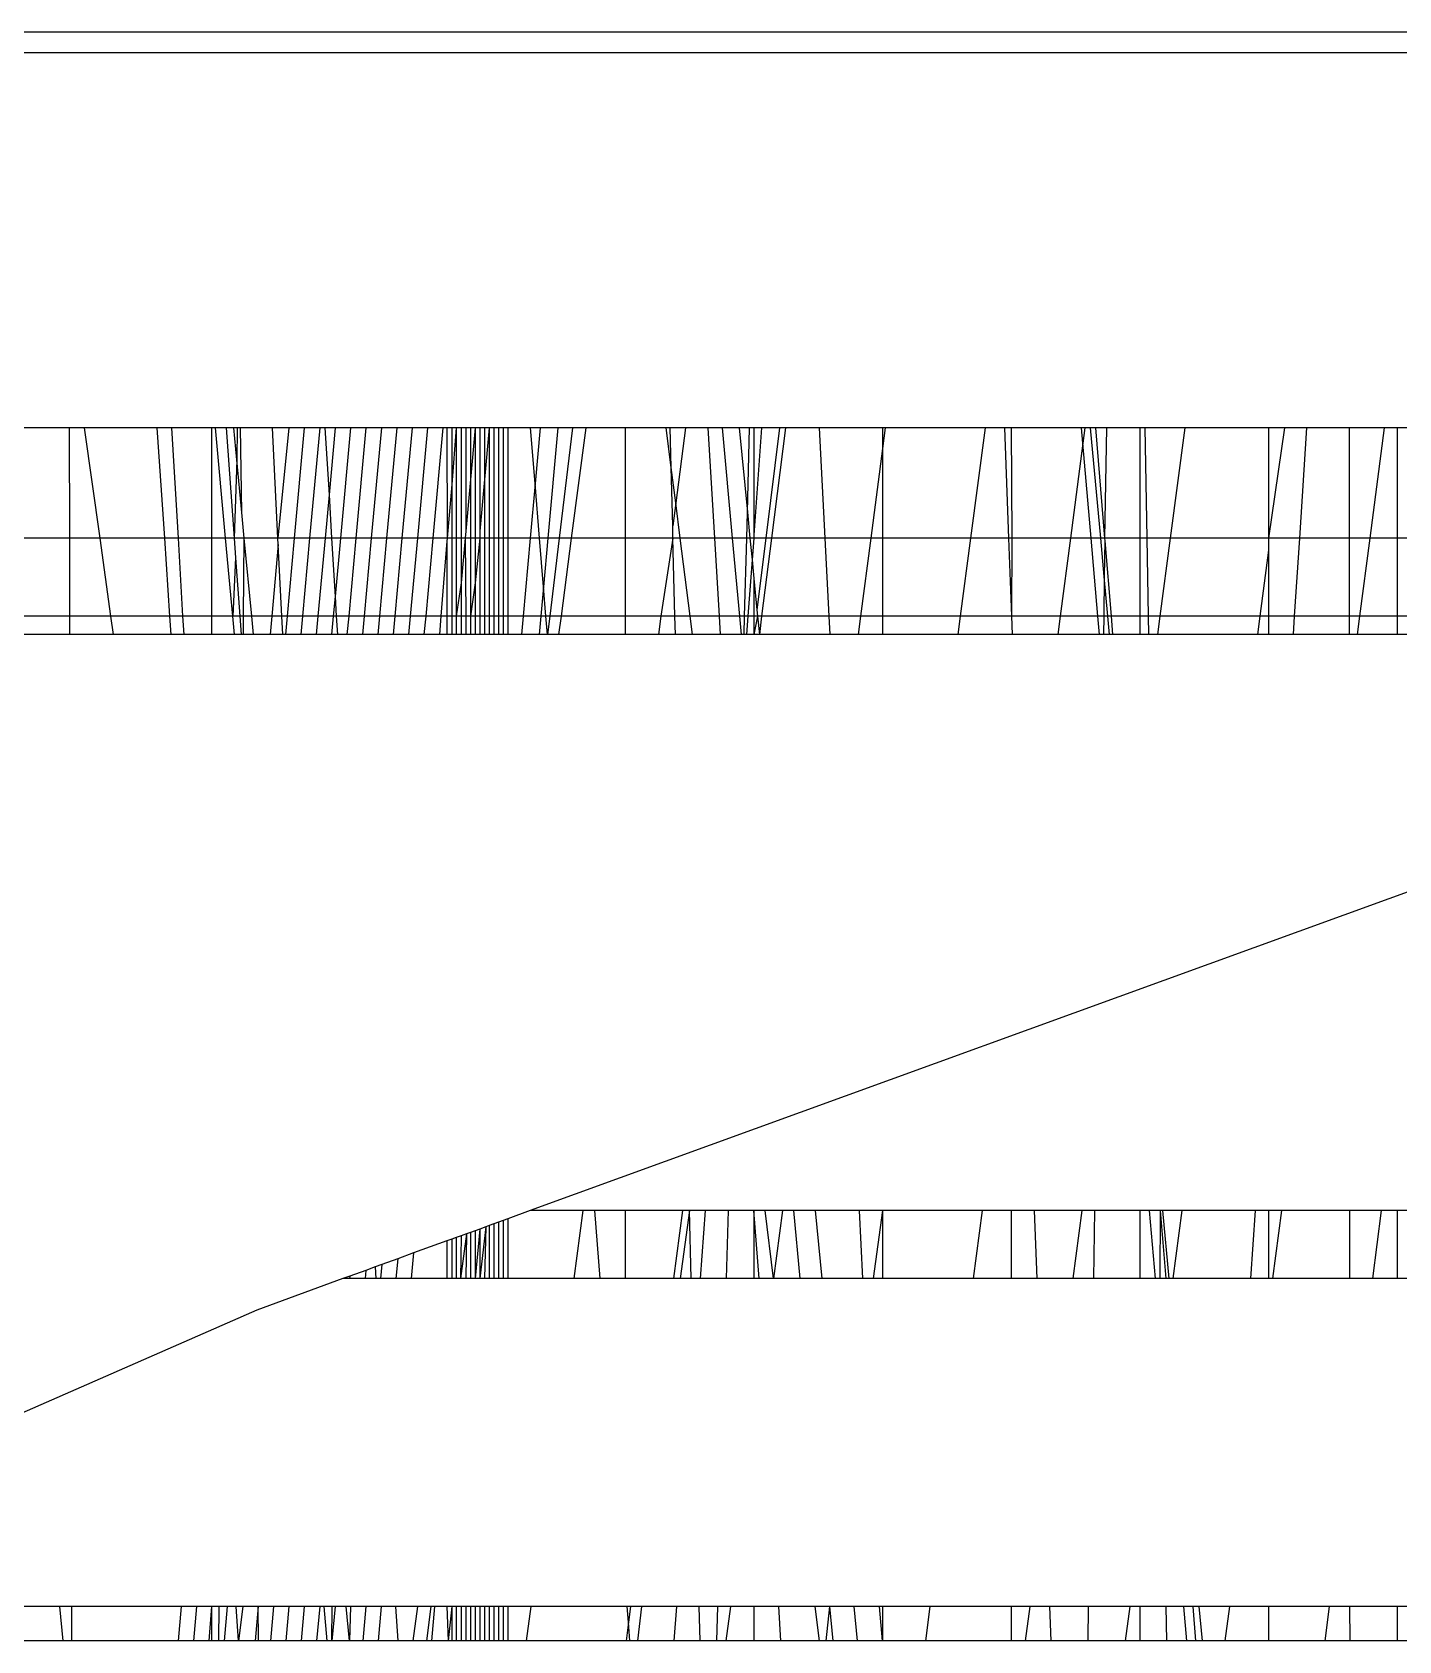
# Model space of a CAD drawing. Extents: x -24961 to 905641, y -154323 to 635957.
# Drawn here: x 438673.37 to 438688.76, y -132340.96 to -132322.84 of the extents above; entities that cross this region are included whole.
import ezdxf

# ---------------------------------------------------------------- set-up
doc = ezdxf.new("R2010")
doc.units = 0
doc.header["$LTSCALE"] = 1000
doc.header["$MEASUREMENT"] = 0

msp = doc.modelspace()

# ---------------------------------------------------------------- linework, layer by layer
for p, q in [((438708.403, -132322.843), (438608.747, -132322.843)), ((438708.045, -132323.076), (438608.39, -132323.076)), ((438673.796, -132327.298), (438672.914, -132327.298)), ((438673.798, -132328.542), (438673.796, -132327.298)), ((438673.965, -132327.298), (438673.796, -132327.298)), ((438674.138, -132328.542), (438673.965, -132327.298)), ((438674.783, -132327.298), (438673.965, -132327.298)), ((438674.866, -132328.542), (438674.783, -132327.298)), ((438674.942, -132327.298), (438674.783, -132327.298)), ((438674.942, -132327.298), (438675.016, -132328.542)), ((438675.394, -132327.298), (438674.942, -132327.298)), ((438675.394, -132327.298), (438675.394, -132328.542)), ((438675.438, -132327.298), (438675.394, -132327.298)), ((438675.552, -132328.542), (438675.438, -132327.298)), ((438675.558, -132327.298), (438675.438, -132327.298)), ((438675.558, -132327.298), (438675.647, -132328.542)), ((438675.644, -132327.298), (438675.558, -132327.298)), ((438675.678, -132327.658), (438675.644, -132327.298)), ((438675.683, -132327.298), (438675.644, -132327.298)), ((438675.683, -132327.298), (438675.678, -132327.658)), ((438675.72, -132327.298), (438675.683, -132327.298)), ((438675.734, -132328.252), (438675.72, -132327.298)), ((438676.078, -132327.298), (438675.72, -132327.298)), ((438676.141, -132328.542), (438676.078, -132327.298)), ((438676.265, -132327.298), (438676.078, -132327.298)), ((438676.265, -132327.298), (438676.141, -132328.542)), ((438676.438, -132327.298), (438676.265, -132327.298)), ((438676.438, -132327.298), (438676.325, -132328.542)), ((438676.612, -132327.298), (438676.438, -132327.298)), ((438676.612, -132327.298), (438676.498, -132328.542)), ((438676.67, -132327.298), (438676.612, -132327.298)), ((438676.67, -132327.298), (438676.716, -132328.054)), ((438676.785, -132327.298), (438676.67, -132327.298)), ((438676.785, -132327.298), (438676.716, -132328.054)), ((438676.958, -132327.298), (438676.785, -132327.298)), ((438676.958, -132327.298), (438676.844, -132328.542)), ((438677.131, -132327.298), (438676.958, -132327.298)), ((438677.131, -132327.298), (438677.018, -132328.542)), ((438677.305, -132327.298), (438677.131, -132327.298)), ((438677.305, -132327.298), (438677.191, -132328.542)), ((438677.478, -132327.298), (438677.305, -132327.298)), ((438677.478, -132327.298), (438677.364, -132328.542)), ((438677.651, -132327.298), (438677.478, -132327.298)), ((438677.651, -132327.298), (438677.537, -132328.542)), ((438677.824, -132327.298), (438677.651, -132327.298)), ((438677.824, -132327.298), (438677.711, -132328.542)), ((438677.998, -132327.298), (438677.824, -132327.298)), ((438677.998, -132327.298), (438677.884, -132328.542)), ((438678.044, -132327.298), (438677.998, -132327.298)), ((438678.044, -132327.298), (438678.047, -132328.542)), ((438678.097, -132327.298), (438678.044, -132327.298)), ((438678.097, -132327.298), (438678.097, -132327.938)), ((438678.149, -132327.298), (438678.097, -132327.938)), ((438678.149, -132327.298), (438678.097, -132327.298)), ((438678.149, -132327.298), (438678.149, -132328.542)), ((438678.202, -132327.298), (438678.149, -132327.298)), ((438678.202, -132327.298), (438678.202, -132328.542)), ((438678.255, -132327.298), (438678.202, -132327.298)), ((438678.255, -132327.298), (438678.255, -132328.463)), ((438678.307, -132327.298), (438678.255, -132327.298)), ((438678.307, -132327.298), (438678.307, -132327.88)), ((438678.36, -132327.298), (438678.307, -132327.88)), ((438678.36, -132327.298), (438678.307, -132327.298)), ((438678.36, -132327.298), (438678.36, -132328.542)), ((438678.412, -132327.298), (438678.36, -132327.298)), ((438678.412, -132327.298), (438678.412, -132328.463)), ((438678.465, -132327.298), (438678.412, -132327.298)), ((438678.465, -132327.298), (438678.465, -132327.88)), ((438678.518, -132327.298), (438678.465, -132327.88)), ((438678.518, -132327.298), (438678.465, -132327.298)), ((438678.518, -132327.298), (438678.518, -132328.542)), ((438678.57, -132327.298), (438678.518, -132327.298)), ((438678.57, -132327.298), (438678.57, -132328.542)), ((438678.623, -132327.298), (438678.57, -132327.298)), ((438678.623, -132327.298), (438678.623, -132328.542)), ((438678.675, -132327.298), (438678.623, -132327.298)), ((438678.675, -132327.298), (438678.675, -132328.542)), ((438678.728, -132327.298), (438678.675, -132327.298)), ((438678.728, -132327.298), (438678.728, -132328.542)), ((438678.984, -132327.298), (438678.728, -132327.298)), ((438679.035, -132327.925), (438678.984, -132327.298)), ((438679.091, -132327.298), (438678.984, -132327.298)), ((438679.091, -132327.298), (438679.035, -132327.925)), ((438679.293, -132327.298), (438679.091, -132327.298)), ((438679.293, -132327.298), (438679.18, -132328.542)), ((438679.457, -132327.298), (438679.293, -132327.298)), ((438679.457, -132327.298), (438679.306, -132328.542)), ((438679.606, -132327.298), (438679.443, -132328.542)), ((438679.606, -132327.298), (438679.457, -132327.298)), ((438680.05, -132327.298), (438679.606, -132327.298)), ((438680.05, -132327.298), (438680.05, -132328.542)), ((438680.512, -132327.298), (438680.05, -132327.298)), ((438680.569, -132327.745), (438680.512, -132327.298)), ((438680.558, -132327.298), (438680.512, -132327.298)), ((438680.569, -132327.745), (438680.558, -132327.298)), ((438680.73, -132327.298), (438680.558, -132327.298)), ((438680.73, -132327.298), (438680.619, -132328.144)), ((438680.983, -132327.298), (438680.73, -132327.298)), ((438681.058, -132328.542), (438680.983, -132327.298)), ((438681.142, -132327.298), (438680.983, -132327.298)), ((438681.142, -132327.298), (438681.255, -132328.542)), ((438681.333, -132327.298), (438681.142, -132327.298)), ((438681.333, -132327.298), (438681.425, -132328.247)), ((438681.451, -132327.298), (438681.333, -132327.298)), ((438681.425, -132328.247), (438681.451, -132327.298)), ((438681.498, -132327.298), (438681.451, -132327.298)), ((438681.586, -132327.298), (438681.498, -132328.506)), ((438681.498, -132327.298), (438681.498, -132328.506)), ((438681.586, -132327.298), (438681.498, -132327.298)), ((438681.786, -132327.298), (438681.586, -132327.298)), ((438681.786, -132327.298), (438681.632, -132328.542)), ((438681.853, -132327.298), (438681.697, -132328.542)), ((438681.853, -132327.298), (438681.786, -132327.298)), ((438682.238, -132327.298), (438681.853, -132327.298)), ((438682.301, -132328.542), (438682.238, -132327.298)), ((438682.946, -132327.298), (438682.238, -132327.298)), ((438682.977, -132327.298), (438682.946, -132327.532)), ((438682.946, -132327.298), (438682.946, -132327.532)), ((438682.977, -132327.298), (438682.946, -132327.298)), ((438684.101, -132327.298), (438682.977, -132327.298)), ((438684.101, -132327.298), (438683.937, -132328.542)), ((438684.318, -132327.298), (438684.101, -132327.298)), ((438684.318, -132327.298), (438684.366, -132328.542)), ((438684.394, -132327.298), (438684.318, -132327.298)), ((438684.394, -132327.298), (438684.401, -132328.542)), ((438685.187, -132327.298), (438684.394, -132327.298)), ((438685.202, -132327.47), (438685.187, -132327.298)), ((438685.224, -132327.298), (438685.187, -132327.298)), ((438685.224, -132327.298), (438685.202, -132327.47)), ((438685.289, -132327.298), (438685.224, -132327.298)), ((438685.403, -132328.542), (438685.289, -132327.298)), ((438685.344, -132327.298), (438685.289, -132327.298)), ((438685.344, -132327.298), (438685.447, -132328.542)), ((438685.469, -132327.298), (438685.344, -132327.298)), ((438685.469, -132327.298), (438685.447, -132328.542)), ((438685.842, -132327.298), (438685.469, -132327.298)), ((438685.842, -132327.298), (438685.842, -132328.542)), ((438685.901, -132327.298), (438685.842, -132327.298)), ((438685.901, -132327.298), (438685.923, -132328.542)), ((438686.348, -132327.298), (438685.901, -132327.298)), ((438686.348, -132327.298), (438686.185, -132328.542)), ((438687.291, -132327.298), (438686.348, -132327.298)), ((438687.291, -132327.298), (438687.291, -132328.542)), ((438687.472, -132327.298), (438687.291, -132328.542)), ((438687.472, -132327.298), (438687.291, -132327.298)), ((438687.721, -132327.298), (438687.472, -132327.298)), ((438687.721, -132327.298), (438687.639, -132328.542)), ((438688.198, -132327.298), (438687.721, -132327.298)), ((438688.198, -132327.298), (438688.199, -132328.542)), ((438688.595, -132327.298), (438688.198, -132327.298)), ((438688.595, -132327.298), (438688.432, -132328.542)), ((438688.739, -132327.298), (438688.595, -132327.298)), ((438688.739, -132327.298), (438688.739, -132328.542)), ((438689.663, -132327.298), (438688.739, -132327.298)), ((438685.202, -132327.47), (438685.061, -132328.542)), ((438685.295, -132328.542), (438685.202, -132327.47)), ((438675.678, -132327.658), (438675.647, -132328.542)), ((438675.734, -132328.252), (438675.678, -132327.658)), ((438682.946, -132327.532), (438682.814, -132328.542)), ((438682.946, -132327.532), (438682.946, -132328.542)), ((438678.307, -132327.88), (438678.255, -132328.463)), ((438678.307, -132327.88), (438678.307, -132328.542)), ((438678.465, -132327.88), (438678.412, -132328.463)), ((438678.465, -132327.88), (438678.465, -132328.542)), ((438680.619, -132328.144), (438680.569, -132327.745)), ((438680.585, -132328.404), (438680.569, -132327.745)), ((438676.716, -132328.054), (438676.671, -132328.542)), ((438676.716, -132328.054), (438676.745, -132328.542)), ((438678.097, -132327.938), (438678.047, -132328.542)), ((438678.097, -132327.938), (438678.097, -132328.542)), ((438679.035, -132327.925), (438678.98, -132328.542)), ((438679.086, -132328.542), (438679.035, -132327.925)), ((438680.619, -132328.144), (438680.585, -132328.404)), ((438680.669, -132328.542), (438680.619, -132328.144)), ((438675.762, -132328.542), (438675.734, -132328.252)), ((438680.588, -132328.542), (438680.585, -132328.404)), ((438681.418, -132328.542), (438681.425, -132328.247)), ((438681.425, -132328.247), (438681.454, -132328.542)), ((438673.798, -132328.542), (438672.801, -132328.542)), ((438673.8, -132329.418), (438673.798, -132328.542)), ((438674.138, -132328.542), (438673.798, -132328.542)), ((438674.26, -132329.418), (438674.138, -132328.542)), ((438674.866, -132328.542), (438674.138, -132328.542)), ((438674.924, -132329.418), (438674.866, -132328.542)), ((438675.016, -132328.542), (438674.866, -132328.542)), ((438675.016, -132328.542), (438675.068, -132329.418)), ((438675.394, -132328.542), (438675.016, -132328.542)), ((438675.394, -132328.542), (438675.394, -132329.418)), ((438675.552, -132328.542), (438675.394, -132328.542)), ((438675.633, -132329.418), (438675.552, -132328.542)), ((438675.647, -132328.542), (438675.552, -132328.542)), ((438675.647, -132328.542), (438675.663, -132328.764)), ((438675.762, -132328.542), (438675.647, -132328.542)), ((438675.752, -132329.418), (438675.762, -132328.542)), ((438675.846, -132329.418), (438675.762, -132328.542)), ((438676.141, -132328.542), (438675.762, -132328.542)), ((438676.145, -132328.614), (438676.141, -132328.542)), ((438676.325, -132328.542), (438676.141, -132328.542)), ((438676.325, -132328.542), (438676.244, -132329.418)), ((438676.498, -132328.542), (438676.325, -132328.542)), ((438676.498, -132328.542), (438676.418, -132329.418)), ((438676.671, -132328.542), (438676.498, -132328.542)), ((438676.671, -132328.542), (438676.591, -132329.418)), ((438676.745, -132328.542), (438676.671, -132328.542)), ((438676.745, -132328.542), (438676.784, -132329.199)), ((438676.844, -132328.542), (438676.745, -132328.542)), ((438676.844, -132328.542), (438676.784, -132329.199)), ((438677.018, -132328.542), (438676.844, -132328.542)), ((438677.018, -132328.542), (438676.938, -132329.418)), ((438677.191, -132328.542), (438677.018, -132328.542)), ((438677.191, -132328.542), (438677.111, -132329.418)), ((438677.364, -132328.542), (438677.191, -132328.542)), ((438677.364, -132328.542), (438677.284, -132329.418)), ((438677.537, -132328.542), (438677.364, -132328.542)), ((438677.537, -132328.542), (438677.457, -132329.418)), ((438677.711, -132328.542), (438677.537, -132328.542)), ((438677.711, -132328.542), (438677.631, -132329.418)), ((438677.884, -132328.542), (438677.711, -132328.542)), ((438677.884, -132328.542), (438677.804, -132329.418)), ((438678.047, -132328.542), (438677.884, -132328.542)), ((438678.044, -132328.577), (438677.975, -132329.418)), ((438678.047, -132328.542), (438678.044, -132328.577)), ((438678.044, -132328.577), (438678.044, -132329.418)), ((438678.097, -132328.542), (438678.047, -132328.542)), ((438678.097, -132328.542), (438678.097, -132329.418)), ((438678.149, -132328.542), (438678.097, -132328.542)), ((438678.149, -132328.542), (438678.149, -132329.418)), ((438678.202, -132328.542), (438678.149, -132328.542)), ((438678.248, -132328.542), (438678.202, -132329.045)), ((438678.202, -132328.542), (438678.202, -132329.045)), ((438678.248, -132328.542), (438678.202, -132328.542)), ((438678.255, -132328.463), (438678.248, -132328.542)), ((438678.248, -132328.542), (438678.255, -132329.418)), ((438678.307, -132328.542), (438678.248, -132328.542)), ((438678.307, -132328.542), (438678.307, -132329.418)), ((438678.36, -132328.542), (438678.307, -132328.542)), ((438678.36, -132328.542), (438678.36, -132329.045)), ((438678.412, -132328.542), (438678.36, -132329.045)), ((438678.412, -132328.542), (438678.36, -132328.542)), ((438678.412, -132328.463), (438678.412, -132328.542)), ((438678.412, -132328.542), (438678.412, -132329.418)), ((438678.465, -132328.542), (438678.412, -132328.542)), ((438678.465, -132328.542), (438678.465, -132329.418)), ((438678.518, -132328.542), (438678.465, -132328.542)), ((438678.518, -132328.542), (438678.518, -132329.418)), ((438678.57, -132328.542), (438678.518, -132328.542)), ((438678.57, -132328.542), (438678.57, -132329.418)), ((438678.623, -132328.542), (438678.57, -132328.542)), ((438678.623, -132328.542), (438678.623, -132329.418)), ((438678.675, -132328.542), (438678.623, -132328.542)), ((438678.675, -132328.542), (438678.675, -132329.418)), ((438678.728, -132328.542), (438678.675, -132328.542)), ((438678.728, -132328.542), (438678.728, -132329.418)), ((438678.98, -132328.542), (438678.728, -132328.542)), ((438678.98, -132328.542), (438678.902, -132329.418)), ((438679.086, -132328.542), (438678.98, -132328.542)), ((438679.131, -132329.09), (438679.086, -132328.542)), ((438679.18, -132328.542), (438679.086, -132328.542)), ((438679.18, -132328.542), (438679.131, -132329.09)), ((438679.306, -132328.542), (438679.18, -132328.542)), ((438679.306, -132328.542), (438679.2, -132329.418)), ((438679.443, -132328.542), (438679.306, -132328.542)), ((438679.443, -132328.542), (438679.328, -132329.418)), ((438680.05, -132328.542), (438679.443, -132328.542)), ((438680.05, -132328.542), (438680.05, -132329.418)), ((438680.588, -132328.542), (438680.05, -132328.542)), ((438680.588, -132328.542), (438680.452, -132329.418)), ((438680.609, -132329.418), (438680.588, -132328.542)), ((438680.669, -132328.542), (438680.588, -132328.542)), ((438680.78, -132329.418), (438680.669, -132328.542)), ((438681.058, -132328.542), (438680.669, -132328.542)), ((438681.11, -132329.418), (438681.058, -132328.542)), ((438681.255, -132328.542), (438681.058, -132328.542)), ((438681.255, -132328.542), (438681.335, -132329.418)), ((438681.418, -132328.542), (438681.255, -132328.542)), ((438681.394, -132329.418), (438681.418, -132328.542)), ((438681.454, -132328.542), (438681.418, -132328.542)), ((438681.454, -132328.542), (438681.478, -132328.787)), ((438681.498, -132328.542), (438681.454, -132328.542)), ((438681.498, -132328.542), (438681.478, -132328.787)), ((438681.498, -132328.506), (438681.498, -132328.542)), ((438681.632, -132328.542), (438681.498, -132328.542)), ((438681.632, -132328.542), (438681.533, -132329.349)), ((438681.697, -132328.542), (438681.586, -132329.418)), ((438681.697, -132328.542), (438681.632, -132328.542)), ((438682.301, -132328.542), (438681.697, -132328.542)), ((438682.345, -132329.418), (438682.301, -132328.542)), ((438682.814, -132328.542), (438682.301, -132328.542)), ((438682.814, -132328.542), (438682.699, -132329.418)), ((438682.946, -132328.542), (438682.814, -132328.542)), ((438682.946, -132328.542), (438682.946, -132329.418)), ((438683.937, -132328.542), (438682.946, -132328.542)), ((438683.937, -132328.542), (438683.822, -132329.418)), ((438684.366, -132328.542), (438683.937, -132328.542)), ((438684.366, -132328.542), (438684.399, -132329.418)), ((438684.401, -132328.542), (438684.366, -132328.542)), ((438684.401, -132328.542), (438684.399, -132329.418)), ((438685.061, -132328.542), (438684.401, -132328.542)), ((438685.061, -132328.542), (438684.946, -132329.418)), ((438685.295, -132328.542), (438685.061, -132328.542)), ((438685.371, -132329.418), (438685.295, -132328.542)), ((438685.403, -132328.542), (438685.295, -132328.542)), ((438685.443, -132328.972), (438685.403, -132328.542)), ((438685.447, -132328.542), (438685.403, -132328.542)), ((438685.449, -132328.57), (438685.443, -132328.972)), ((438685.447, -132328.542), (438685.449, -132328.57)), ((438685.842, -132328.542), (438685.447, -132328.542)), ((438685.449, -132328.57), (438685.519, -132329.418)), ((438685.842, -132328.542), (438685.842, -132329.418)), ((438685.923, -132328.542), (438685.842, -132328.542)), ((438685.923, -132328.542), (438685.938, -132329.418)), ((438686.185, -132328.542), (438685.923, -132328.542)), ((438686.185, -132328.542), (438686.07, -132329.418)), ((438687.291, -132328.542), (438686.185, -132328.542)), ((438687.291, -132328.542), (438687.291, -132328.677)), ((438687.639, -132328.542), (438687.291, -132328.542)), ((438687.639, -132328.542), (438687.582, -132329.418)), ((438688.199, -132328.542), (438687.639, -132328.542)), ((438688.199, -132328.542), (438688.199, -132329.418)), ((438688.432, -132328.542), (438688.199, -132328.542)), ((438688.432, -132328.542), (438688.317, -132329.418)), ((438688.739, -132328.542), (438688.432, -132328.542)), ((438688.739, -132328.542), (438688.739, -132329.418)), ((438689.554, -132328.542), (438688.739, -132328.542)), ((438675.663, -132328.764), (438675.633, -132329.418)), ((438675.663, -132328.764), (438675.711, -132329.418)), ((438676.145, -132328.614), (438676.071, -132329.418)), ((438676.186, -132329.418), (438676.145, -132328.614)), ((438681.478, -132328.787), (438681.432, -132329.418)), ((438681.478, -132328.787), (438681.498, -132328.996)), ((438687.291, -132328.677), (438687.193, -132329.418)), ((438687.291, -132328.677), (438687.291, -132329.418)), ((438678.202, -132329.045), (438678.149, -132329.418)), ((438678.202, -132329.045), (438678.202, -132329.418)), ((438678.36, -132329.045), (438678.307, -132329.418)), ((438678.36, -132329.045), (438678.36, -132329.418)), ((438679.131, -132329.09), (438679.101, -132329.418)), ((438679.158, -132329.418), (438679.131, -132329.09)), ((438681.498, -132328.996), (438681.498, -132329.418)), ((438681.498, -132328.996), (438681.533, -132329.349)), ((438685.443, -132328.972), (438685.436, -132329.418)), ((438685.484, -132329.418), (438685.443, -132328.972)), ((438676.784, -132329.199), (438676.764, -132329.418)), ((438676.784, -132329.199), (438676.797, -132329.418)), ((438673.8, -132329.418), (438672.721, -132329.418)), ((438673.8, -132329.627), (438673.8, -132329.418)), ((438674.26, -132329.418), (438673.8, -132329.418)), ((438674.289, -132329.627), (438674.26, -132329.418)), ((438674.924, -132329.418), (438674.26, -132329.418)), ((438674.938, -132329.627), (438674.924, -132329.418)), ((438675.068, -132329.418), (438674.924, -132329.418)), ((438675.068, -132329.418), (438675.08, -132329.627)), ((438675.394, -132329.418), (438675.068, -132329.418)), ((438675.394, -132329.418), (438675.394, -132329.627)), ((438675.633, -132329.418), (438675.394, -132329.418)), ((438675.652, -132329.627), (438675.633, -132329.418)), ((438675.711, -132329.418), (438675.633, -132329.418)), ((438675.711, -132329.418), (438675.726, -132329.627)), ((438675.752, -132329.418), (438675.711, -132329.418)), ((438675.755, -132329.627), (438675.752, -132329.418)), ((438675.846, -132329.418), (438675.752, -132329.418)), ((438675.866, -132329.627), (438675.846, -132329.418)), ((438676.071, -132329.418), (438675.846, -132329.418)), ((438676.071, -132329.418), (438676.052, -132329.627)), ((438676.186, -132329.418), (438676.071, -132329.418)), ((438676.196, -132329.627), (438676.186, -132329.418)), ((438676.244, -132329.418), (438676.186, -132329.418)), ((438676.244, -132329.418), (438676.225, -132329.627)), ((438676.418, -132329.418), (438676.244, -132329.418)), ((438676.418, -132329.418), (438676.399, -132329.627)), ((438676.591, -132329.418), (438676.418, -132329.418)), ((438676.591, -132329.418), (438676.572, -132329.627)), ((438676.764, -132329.418), (438676.591, -132329.418)), ((438676.764, -132329.418), (438676.745, -132329.627)), ((438676.797, -132329.418), (438676.764, -132329.418)), ((438676.797, -132329.418), (438676.81, -132329.627)), ((438676.938, -132329.418), (438676.797, -132329.418)), ((438676.938, -132329.418), (438676.918, -132329.627)), ((438677.111, -132329.418), (438676.938, -132329.418)), ((438677.111, -132329.418), (438677.092, -132329.627)), ((438677.284, -132329.418), (438677.111, -132329.418)), ((438677.284, -132329.418), (438677.265, -132329.627)), ((438677.457, -132329.418), (438677.284, -132329.418)), ((438677.457, -132329.418), (438677.438, -132329.627)), ((438677.631, -132329.418), (438677.457, -132329.418)), ((438677.631, -132329.418), (438677.611, -132329.627)), ((438677.804, -132329.418), (438677.631, -132329.418)), ((438677.804, -132329.418), (438677.785, -132329.627)), ((438677.975, -132329.418), (438677.804, -132329.418)), ((438677.975, -132329.418), (438677.958, -132329.627)), ((438678.044, -132329.418), (438677.975, -132329.418)), ((438678.044, -132329.418), (438678.044, -132329.627)), ((438678.097, -132329.418), (438678.044, -132329.418)), ((438678.097, -132329.418), (438678.097, -132329.627)), ((438678.149, -132329.418), (438678.097, -132329.418)), ((438678.149, -132329.418), (438678.149, -132329.627)), ((438678.202, -132329.418), (438678.149, -132329.418)), ((438678.202, -132329.418), (438678.202, -132329.627)), ((438678.255, -132329.418), (438678.202, -132329.418)), ((438678.255, -132329.418), (438678.255, -132329.627)), ((438678.307, -132329.418), (438678.255, -132329.418)), ((438678.307, -132329.418), (438678.307, -132329.627)), ((438678.36, -132329.418), (438678.307, -132329.418)), ((438678.36, -132329.418), (438678.36, -132329.627)), ((438678.412, -132329.418), (438678.36, -132329.418)), ((438678.412, -132329.418), (438678.412, -132329.627)), ((438678.465, -132329.418), (438678.412, -132329.418)), ((438678.465, -132329.418), (438678.465, -132329.627)), ((438678.518, -132329.418), (438678.465, -132329.418)), ((438678.518, -132329.418), (438678.518, -132329.627)), ((438678.57, -132329.418), (438678.518, -132329.418)), ((438678.57, -132329.418), (438678.57, -132329.627)), ((438678.623, -132329.418), (438678.57, -132329.418)), ((438678.623, -132329.418), (438678.623, -132329.627)), ((438678.675, -132329.418), (438678.623, -132329.418)), ((438678.675, -132329.418), (438678.675, -132329.627)), ((438678.728, -132329.418), (438678.675, -132329.418)), ((438678.728, -132329.418), (438678.728, -132329.627)), ((438678.902, -132329.418), (438678.728, -132329.418)), ((438678.902, -132329.418), (438678.883, -132329.627)), ((438679.101, -132329.418), (438678.902, -132329.418)), ((438679.101, -132329.418), (438679.082, -132329.627)), ((438679.158, -132329.418), (438679.101, -132329.418)), ((438679.175, -132329.627), (438679.158, -132329.418)), ((438679.2, -132329.418), (438679.158, -132329.418)), ((438679.2, -132329.418), (438679.175, -132329.627)), ((438679.328, -132329.418), (438679.2, -132329.418)), ((438679.328, -132329.418), (438679.3, -132329.627)), ((438680.05, -132329.418), (438679.328, -132329.418)), ((438680.05, -132329.418), (438680.05, -132329.627)), ((438680.452, -132329.418), (438680.05, -132329.418)), ((438680.452, -132329.418), (438680.424, -132329.627)), ((438680.609, -132329.418), (438680.452, -132329.418)), ((438680.615, -132329.627), (438680.609, -132329.418)), ((438680.78, -132329.418), (438680.609, -132329.418)), ((438680.806, -132329.627), (438680.78, -132329.418)), ((438681.11, -132329.418), (438680.78, -132329.418)), ((438681.123, -132329.627), (438681.11, -132329.418)), ((438681.335, -132329.418), (438681.11, -132329.418)), ((438681.335, -132329.418), (438681.354, -132329.627)), ((438681.394, -132329.418), (438681.335, -132329.418)), ((438681.388, -132329.627), (438681.394, -132329.418)), ((438681.432, -132329.418), (438681.394, -132329.418)), ((438681.432, -132329.418), (438681.417, -132329.627)), ((438681.498, -132329.418), (438681.432, -132329.418)), ((438681.498, -132329.418), (438681.498, -132329.627)), ((438681.539, -132329.418), (438681.498, -132329.627)), ((438681.539, -132329.418), (438681.498, -132329.418)), ((438681.533, -132329.349), (438681.539, -132329.418)), ((438681.539, -132329.418), (438681.56, -132329.627)), ((438681.586, -132329.418), (438681.539, -132329.418)), ((438681.586, -132329.418), (438681.56, -132329.627)), ((438682.345, -132329.418), (438681.586, -132329.418)), ((438682.356, -132329.627), (438682.345, -132329.418)), ((438682.699, -132329.418), (438682.345, -132329.418)), ((438682.699, -132329.418), (438682.671, -132329.627)), ((438682.946, -132329.418), (438682.699, -132329.418)), ((438682.946, -132329.418), (438682.946, -132329.627)), ((438683.822, -132329.418), (438682.946, -132329.418)), ((438683.822, -132329.418), (438683.795, -132329.627)), ((438684.399, -132329.418), (438683.822, -132329.418)), ((438684.399, -132329.418), (438684.407, -132329.627)), ((438684.946, -132329.418), (438684.399, -132329.418)), ((438684.946, -132329.418), (438684.919, -132329.627)), ((438685.371, -132329.418), (438684.946, -132329.418)), ((438685.389, -132329.627), (438685.371, -132329.418)), ((438685.436, -132329.418), (438685.371, -132329.418)), ((438685.436, -132329.418), (438685.433, -132329.627)), ((438685.484, -132329.418), (438685.436, -132329.418)), ((438685.503, -132329.627), (438685.484, -132329.418)), ((438685.519, -132329.418), (438685.484, -132329.418)), ((438685.519, -132329.418), (438685.536, -132329.627)), ((438685.842, -132329.418), (438685.519, -132329.418)), ((438685.842, -132329.418), (438685.842, -132329.627)), ((438685.938, -132329.418), (438685.842, -132329.418)), ((438685.938, -132329.418), (438685.942, -132329.627)), ((438686.07, -132329.418), (438685.938, -132329.418)), ((438686.07, -132329.418), (438686.042, -132329.627)), ((438687.193, -132329.418), (438686.07, -132329.418)), ((438687.193, -132329.418), (438687.166, -132329.627)), ((438687.291, -132329.418), (438687.193, -132329.418)), ((438687.291, -132329.418), (438687.291, -132329.627)), ((438687.582, -132329.418), (438687.291, -132329.418)), ((438687.582, -132329.418), (438687.568, -132329.627)), ((438688.199, -132329.418), (438687.582, -132329.418)), ((438688.199, -132329.418), (438688.2, -132329.627)), ((438688.317, -132329.418), (438688.199, -132329.418)), ((438688.317, -132329.418), (438688.289, -132329.627)), ((438688.739, -132329.418), (438688.317, -132329.418)), ((438688.739, -132329.418), (438688.739, -132329.627)), ((438689.44, -132329.418), (438688.739, -132329.418)), ((438673.8, -132329.627), (438672.702, -132329.627)), ((438674.289, -132329.627), (438673.8, -132329.627)), ((438674.938, -132329.627), (438674.289, -132329.627)), ((438675.08, -132329.627), (438674.938, -132329.627)), ((438675.394, -132329.627), (438675.08, -132329.627)), ((438675.652, -132329.627), (438675.394, -132329.627)), ((438675.726, -132329.627), (438675.652, -132329.627)), ((438675.755, -132329.627), (438675.726, -132329.627)), ((438675.866, -132329.627), (438675.755, -132329.627)), ((438676.052, -132329.627), (438675.866, -132329.627)), ((438676.196, -132329.627), (438676.052, -132329.627)), ((438676.225, -132329.627), (438676.196, -132329.627)), ((438676.399, -132329.627), (438676.225, -132329.627)), ((438676.572, -132329.627), (438676.399, -132329.627)), ((438676.745, -132329.627), (438676.572, -132329.627)), ((438676.81, -132329.627), (438676.745, -132329.627)), ((438676.918, -132329.627), (438676.81, -132329.627)), ((438677.092, -132329.627), (438676.918, -132329.627)), ((438677.265, -132329.627), (438677.092, -132329.627)), ((438677.438, -132329.627), (438677.265, -132329.627)), ((438677.611, -132329.627), (438677.438, -132329.627)), ((438677.785, -132329.627), (438677.611, -132329.627)), ((438677.958, -132329.627), (438677.785, -132329.627)), ((438678.044, -132329.627), (438677.958, -132329.627)), ((438678.097, -132329.627), (438678.044, -132329.627)), ((438678.149, -132329.627), (438678.097, -132329.627)), ((438678.202, -132329.627), (438678.149, -132329.627)), ((438678.255, -132329.627), (438678.202, -132329.627)), ((438678.307, -132329.627), (438678.255, -132329.627)), ((438678.36, -132329.627), (438678.307, -132329.627)), ((438678.412, -132329.627), (438678.36, -132329.627)), ((438678.465, -132329.627), (438678.412, -132329.627)), ((438678.518, -132329.627), (438678.465, -132329.627)), ((438678.57, -132329.627), (438678.518, -132329.627)), ((438678.623, -132329.627), (438678.57, -132329.627)), ((438678.675, -132329.627), (438678.623, -132329.627)), ((438678.728, -132329.627), (438678.675, -132329.627)), ((438678.883, -132329.627), (438678.728, -132329.627)), ((438679.082, -132329.627), (438678.883, -132329.627)), ((438679.175, -132329.627), (438679.082, -132329.627)), ((438679.3, -132329.627), (438679.175, -132329.627)), ((438680.05, -132329.627), (438679.3, -132329.627)), ((438680.424, -132329.627), (438680.05, -132329.627)), ((438680.615, -132329.627), (438680.424, -132329.627)), ((438680.806, -132329.627), (438680.615, -132329.627)), ((438681.123, -132329.627), (438680.806, -132329.627)), ((438681.354, -132329.627), (438681.123, -132329.627)), ((438681.417, -132329.627), (438681.354, -132329.627)), ((438681.498, -132329.627), (438681.417, -132329.627)), ((438681.56, -132329.627), (438681.498, -132329.627)), ((438682.356, -132329.627), (438681.56, -132329.627)), ((438682.671, -132329.627), (438682.356, -132329.627)), ((438682.946, -132329.627), (438682.671, -132329.627)), ((438683.795, -132329.627), (438682.946, -132329.627)), ((438684.407, -132329.627), (438683.795, -132329.627)), ((438684.919, -132329.627), (438684.407, -132329.627)), ((438685.389, -132329.627), (438684.919, -132329.627)), ((438685.433, -132329.627), (438685.389, -132329.627)), ((438685.503, -132329.627), (438685.433, -132329.627)), ((438685.536, -132329.627), (438685.503, -132329.627)), ((438685.842, -132329.627), (438685.536, -132329.627)), ((438685.942, -132329.627), (438685.842, -132329.627)), ((438686.042, -132329.627), (438685.942, -132329.627)), ((438687.166, -132329.627), (438686.042, -132329.627)), ((438687.291, -132329.627), (438687.166, -132329.627)), ((438687.568, -132329.627), (438687.291, -132329.627)), ((438688.2, -132329.627), (438687.568, -132329.627)), ((438688.289, -132329.627), (438688.2, -132329.627)), ((438688.739, -132329.627), (438688.289, -132329.627)), ((438689.413, -132329.627), (438688.739, -132329.627)), ((438695.134, -132330.247), (438678.981, -132336.114)), ((438678.728, -132336.206), (438678.675, -132336.225)), ((438678.981, -132336.114), (438678.728, -132336.206)), ((438678.728, -132336.206), (438678.728, -132336.88)), ((438679.572, -132336.114), (438678.981, -132336.114)), ((438679.572, -132336.114), (438679.472, -132336.88)), ((438679.707, -132336.114), (438679.572, -132336.114)), ((438679.77, -132336.88), (438679.707, -132336.114)), ((438680.05, -132336.114), (438679.707, -132336.114)), ((438680.05, -132336.114), (438680.05, -132336.88)), ((438680.696, -132336.114), (438680.05, -132336.114)), ((438680.696, -132336.114), (438680.595, -132336.88)), ((438680.773, -132336.114), (438680.667, -132336.88)), ((438680.773, -132336.114), (438680.696, -132336.114)), ((438680.792, -132336.88), (438680.773, -132336.114)), ((438680.949, -132336.114), (438680.773, -132336.114)), ((438680.949, -132336.114), (438680.893, -132336.88)), ((438681.213, -132336.114), (438680.949, -132336.114)), ((438681.192, -132336.88), (438681.213, -132336.114)), ((438681.498, -132336.114), (438681.213, -132336.114)), ((438681.498, -132336.114), (438681.498, -132336.88)), ((438681.557, -132336.88), (438681.498, -132336.114)), ((438681.624, -132336.114), (438681.498, -132336.114)), ((438681.721, -132336.88), (438681.624, -132336.114)), ((438681.819, -132336.114), (438681.624, -132336.114)), ((438681.819, -132336.114), (438681.721, -132336.88)), ((438681.945, -132336.114), (438681.819, -132336.114)), ((438681.945, -132336.114), (438682.014, -132336.88)), ((438682.19, -132336.114), (438681.945, -132336.114)), ((438682.19, -132336.114), (438682.265, -132336.88)), ((438682.686, -132336.114), (438682.19, -132336.114)), ((438682.725, -132336.88), (438682.686, -132336.114)), ((438682.946, -132336.114), (438682.686, -132336.114)), ((438682.946, -132336.114), (438682.843, -132336.88)), ((438682.946, -132336.114), (438682.946, -132336.88)), ((438684.067, -132336.114), (438682.946, -132336.114)), ((438684.067, -132336.114), (438683.966, -132336.88)), ((438684.394, -132336.114), (438684.067, -132336.114)), ((438684.394, -132336.114), (438684.394, -132336.88)), ((438684.655, -132336.114), (438684.394, -132336.114)), ((438684.655, -132336.114), (438684.684, -132336.88)), ((438685.19, -132336.114), (438684.655, -132336.114)), ((438685.19, -132336.114), (438685.09, -132336.88)), ((438685.332, -132336.114), (438685.19, -132336.114)), ((438685.332, -132336.114), (438685.32, -132336.88)), ((438685.842, -132336.114), (438685.332, -132336.114)), ((438685.842, -132336.114), (438685.842, -132336.88)), ((438685.952, -132336.114), (438685.842, -132336.114)), ((438686.018, -132336.88), (438685.952, -132336.114)), ((438686.071, -132336.114), (438685.952, -132336.114)), ((438686.071, -132336.114), (438686.07, -132336.88)), ((438686.071, -132336.114), (438686.134, -132336.88)), ((438686.101, -132336.114), (438686.071, -132336.114)), ((438686.172, -132336.88), (438686.101, -132336.114)), ((438686.314, -132336.114), (438686.101, -132336.114)), ((438686.314, -132336.114), (438686.213, -132336.88)), ((438687.141, -132336.114), (438686.314, -132336.114)), ((438687.141, -132336.114), (438687.09, -132336.88)), ((438687.291, -132336.114), (438687.141, -132336.114)), ((438687.291, -132336.114), (438687.291, -132336.88)), ((438687.438, -132336.114), (438687.291, -132336.114)), ((438687.438, -132336.114), (438687.337, -132336.88)), ((438688.203, -132336.114), (438687.438, -132336.114)), ((438688.203, -132336.114), (438688.203, -132336.88)), ((438688.561, -132336.114), (438688.203, -132336.114)), ((438688.561, -132336.114), (438688.461, -132336.88)), ((438688.739, -132336.114), (438688.561, -132336.114)), ((438688.739, -132336.114), (438688.739, -132336.88)), ((438689.685, -132336.114), (438688.739, -132336.114)), ((438678.263, -132336.375), (438678.196, -132336.88)), ((438678.263, -132336.375), (438678.202, -132336.397)), ((438678.263, -132336.375), (438678.255, -132336.88)), ((438678.307, -132336.359), (438678.263, -132336.375)), ((438678.36, -132336.34), (438678.307, -132336.359)), ((438678.307, -132336.359), (438678.307, -132336.88)), ((438678.412, -132336.321), (438678.36, -132336.88)), ((438678.412, -132336.321), (438678.36, -132336.34)), ((438678.36, -132336.34), (438678.36, -132336.88)), ((438678.48, -132336.296), (438678.412, -132336.88)), ((438678.48, -132336.296), (438678.412, -132336.321)), ((438678.412, -132336.321), (438678.412, -132336.88)), ((438678.48, -132336.296), (438678.465, -132336.88)), ((438678.518, -132336.283), (438678.48, -132336.296)), ((438678.57, -132336.264), (438678.518, -132336.283)), ((438678.518, -132336.283), (438678.518, -132336.88)), ((438678.623, -132336.244), (438678.57, -132336.264)), ((438678.57, -132336.264), (438678.57, -132336.88)), ((438678.675, -132336.225), (438678.623, -132336.244)), ((438678.623, -132336.244), (438678.623, -132336.88)), ((438678.675, -132336.225), (438678.675, -132336.88)), ((438678.044, -132336.455), (438677.668, -132336.591)), ((438678.097, -132336.435), (438678.044, -132336.455)), ((438678.044, -132336.455), (438678.044, -132336.88)), ((438678.149, -132336.416), (438678.097, -132336.435)), ((438678.097, -132336.435), (438678.097, -132336.88)), ((438678.202, -132336.397), (438678.149, -132336.416)), ((438678.149, -132336.416), (438678.149, -132336.88)), ((438678.202, -132336.397), (438678.196, -132336.88)), ((438677.237, -132336.748), (438677.13, -132336.787)), ((438677.309, -132336.721), (438677.237, -132336.748)), ((438677.237, -132336.748), (438677.244, -132336.88)), ((438677.309, -132336.721), (438677.295, -132336.88)), ((438677.489, -132336.656), (438677.309, -132336.721)), ((438677.489, -132336.656), (438677.468, -132336.88)), ((438677.668, -132336.591), (438677.489, -132336.656)), ((438677.668, -132336.591), (438677.641, -132336.88)), ((438676.873, -132336.88), (438675.902, -132337.233)), ((438676.951, -132336.852), (438676.873, -132336.88)), ((438676.948, -132336.88), (438676.873, -132336.88)), ((438676.951, -132336.852), (438676.948, -132336.88)), ((438677.122, -132336.88), (438676.948, -132336.88)), ((438677.13, -132336.787), (438676.951, -132336.852)), ((438677.13, -132336.787), (438677.122, -132336.88)), ((438677.244, -132336.88), (438677.122, -132336.88)), ((438677.295, -132336.88), (438677.244, -132336.88)), ((438677.468, -132336.88), (438677.295, -132336.88)), ((438677.641, -132336.88), (438677.468, -132336.88)), ((438678.044, -132336.88), (438677.641, -132336.88)), ((438678.097, -132336.88), (438678.044, -132336.88)), ((438678.149, -132336.88), (438678.097, -132336.88)), ((438678.196, -132336.88), (438678.149, -132336.88)), ((438678.255, -132336.88), (438678.196, -132336.88)), ((438678.307, -132336.88), (438678.255, -132336.88)), ((438678.36, -132336.88), (438678.307, -132336.88)), ((438678.412, -132336.88), (438678.36, -132336.88)), ((438678.465, -132336.88), (438678.412, -132336.88)), ((438678.518, -132336.88), (438678.465, -132336.88)), ((438678.57, -132336.88), (438678.518, -132336.88)), ((438678.623, -132336.88), (438678.57, -132336.88)), ((438678.675, -132336.88), (438678.623, -132336.88)), ((438678.728, -132336.88), (438678.675, -132336.88)), ((438679.472, -132336.88), (438678.728, -132336.88)), ((438679.77, -132336.88), (438679.472, -132336.88)), ((438680.05, -132336.88), (438679.77, -132336.88)), ((438680.595, -132336.88), (438680.05, -132336.88)), ((438680.667, -132336.88), (438680.595, -132336.88)), ((438680.792, -132336.88), (438680.667, -132336.88)), ((438680.893, -132336.88), (438680.792, -132336.88)), ((438681.192, -132336.88), (438680.893, -132336.88)), ((438681.498, -132336.88), (438681.192, -132336.88)), ((438681.557, -132336.88), (438681.498, -132336.88)), ((438681.721, -132336.88), (438681.557, -132336.88)), ((438682.014, -132336.88), (438681.721, -132336.88)), ((438682.265, -132336.88), (438682.014, -132336.88)), ((438682.725, -132336.88), (438682.265, -132336.88)), ((438682.843, -132336.88), (438682.725, -132336.88)), ((438682.946, -132336.88), (438682.843, -132336.88)), ((438683.966, -132336.88), (438682.946, -132336.88)), ((438684.394, -132336.88), (438683.966, -132336.88)), ((438684.684, -132336.88), (438684.394, -132336.88)), ((438685.09, -132336.88), (438684.684, -132336.88)), ((438685.32, -132336.88), (438685.09, -132336.88)), ((438685.842, -132336.88), (438685.32, -132336.88)), ((438686.018, -132336.88), (438685.842, -132336.88)), ((438686.07, -132336.88), (438686.018, -132336.88)), ((438686.134, -132336.88), (438686.07, -132336.88)), ((438686.172, -132336.88), (438686.134, -132336.88)), ((438686.213, -132336.88), (438686.172, -132336.88)), ((438687.09, -132336.88), (438686.213, -132336.88)), ((438687.291, -132336.88), (438687.09, -132336.88)), ((438687.337, -132336.88), (438687.291, -132336.88)), ((438688.203, -132336.88), (438687.337, -132336.88)), ((438688.461, -132336.88), (438688.203, -132336.88)), ((438688.739, -132336.88), (438688.461, -132336.88)), ((438689.584, -132336.88), (438688.739, -132336.88)), ((438675.902, -132337.233), (438668.303, -132340.573)), ((438673.681, -132340.573), (438672.007, -132340.573)), ((438673.681, -132340.573), (438673.719, -132340.958)), ((438673.822, -132340.573), (438673.681, -132340.573)), ((438673.822, -132340.958), (438673.822, -132340.573)), ((438675.052, -132340.573), (438673.822, -132340.573)), ((438675.052, -132340.573), (438675.016, -132340.958)), ((438675.225, -132340.573), (438675.052, -132340.573)), ((438675.225, -132340.573), (438675.19, -132340.958)), ((438675.394, -132340.573), (438675.225, -132340.573)), ((438675.394, -132340.573), (438675.363, -132340.958)), ((438675.394, -132340.573), (438675.394, -132340.958)), ((438675.477, -132340.573), (438675.394, -132340.573)), ((438675.477, -132340.573), (438675.471, -132340.958)), ((438675.571, -132340.573), (438675.477, -132340.573)), ((438675.571, -132340.573), (438675.536, -132340.958)), ((438675.671, -132340.573), (438675.571, -132340.573)), ((438675.696, -132340.958), (438675.671, -132340.573)), ((438675.745, -132340.573), (438675.671, -132340.573)), ((438675.745, -132340.573), (438675.696, -132340.958)), ((438675.918, -132340.573), (438675.745, -132340.573)), ((438675.918, -132340.573), (438675.883, -132340.958)), ((438675.922, -132340.958), (438675.918, -132340.573)), ((438676.091, -132340.573), (438675.918, -132340.573)), ((438676.091, -132340.573), (438676.056, -132340.958)), ((438676.264, -132340.573), (438676.091, -132340.573)), ((438676.264, -132340.573), (438676.229, -132340.958)), ((438676.438, -132340.573), (438676.264, -132340.573)), ((438676.438, -132340.573), (438676.402, -132340.958)), ((438676.611, -132340.573), (438676.438, -132340.573)), ((438676.611, -132340.573), (438676.576, -132340.958)), ((438676.661, -132340.573), (438676.611, -132340.573)), ((438676.696, -132340.958), (438676.661, -132340.573)), ((438676.753, -132340.573), (438676.661, -132340.573)), ((438676.784, -132340.573), (438676.749, -132340.958)), ((438676.749, -132340.958), (438676.753, -132340.573)), ((438676.784, -132340.573), (438676.753, -132340.573)), ((438676.909, -132340.573), (438676.784, -132340.573)), ((438676.946, -132340.958), (438676.909, -132340.573)), ((438676.957, -132340.573), (438676.909, -132340.573)), ((438676.957, -132340.573), (438676.946, -132340.958)), ((438677.131, -132340.573), (438676.957, -132340.573)), ((438677.131, -132340.573), (438677.095, -132340.958)), ((438677.304, -132340.573), (438677.131, -132340.573)), ((438677.304, -132340.573), (438677.269, -132340.958)), ((438677.466, -132340.573), (438677.304, -132340.573)), ((438677.466, -132340.573), (438677.489, -132340.958)), ((438677.711, -132340.573), (438677.466, -132340.573)), ((438677.711, -132340.573), (438677.66, -132340.958)), ((438677.863, -132340.573), (438677.711, -132340.573)), ((438677.863, -132340.573), (438677.813, -132340.958)), ((438677.904, -132340.573), (438677.863, -132340.573)), ((438677.904, -132340.573), (438677.87, -132340.958)), ((438678.044, -132340.573), (438677.904, -132340.573)), ((438678.044, -132340.573), (438678.059, -132340.958)), ((438678.097, -132340.573), (438678.044, -132340.573)), ((438678.097, -132340.573), (438678.059, -132340.958)), ((438678.097, -132340.573), (438678.097, -132340.958)), ((438678.149, -132340.573), (438678.097, -132340.573)), ((438678.149, -132340.573), (438678.149, -132340.958)), ((438678.202, -132340.573), (438678.149, -132340.573)), ((438678.202, -132340.573), (438678.202, -132340.958)), ((438678.255, -132340.573), (438678.202, -132340.573)), ((438678.255, -132340.573), (438678.255, -132340.958)), ((438678.307, -132340.573), (438678.255, -132340.573)), ((438678.307, -132340.573), (438678.307, -132340.958)), ((438678.36, -132340.573), (438678.307, -132340.573)), ((438678.36, -132340.573), (438678.36, -132340.958)), ((438678.412, -132340.573), (438678.36, -132340.573)), ((438678.412, -132340.573), (438678.412, -132340.958)), ((438678.465, -132340.573), (438678.412, -132340.573)), ((438678.465, -132340.573), (438678.465, -132340.958)), ((438678.518, -132340.573), (438678.465, -132340.573)), ((438678.518, -132340.573), (438678.518, -132340.958)), ((438678.57, -132340.573), (438678.518, -132340.573)), ((438678.57, -132340.573), (438678.57, -132340.958)), ((438678.623, -132340.573), (438678.57, -132340.573)), ((438678.623, -132340.573), (438678.623, -132340.958)), ((438678.675, -132340.573), (438678.623, -132340.573)), ((438678.675, -132340.573), (438678.675, -132340.958)), ((438678.728, -132340.573), (438678.675, -132340.573)), ((438678.728, -132340.573), (438678.728, -132340.958)), ((438678.987, -132340.573), (438678.728, -132340.573)), ((438678.987, -132340.573), (438678.936, -132340.958)), ((438680.073, -132340.573), (438678.987, -132340.573)), ((438680.087, -132340.75), (438680.073, -132340.573)), ((438680.11, -132340.573), (438680.073, -132340.573)), ((438680.11, -132340.573), (438680.087, -132340.75)), ((438680.235, -132340.573), (438680.11, -132340.573)), ((438680.235, -132340.573), (438680.19, -132340.958)), ((438680.627, -132340.573), (438680.235, -132340.573)), ((438680.627, -132340.573), (438680.599, -132340.958)), ((438680.882, -132340.573), (438680.627, -132340.573)), ((438680.892, -132340.958), (438680.882, -132340.573)), ((438681.092, -132340.573), (438680.882, -132340.573)), ((438681.082, -132340.958), (438681.092, -132340.573)), ((438681.234, -132340.573), (438681.092, -132340.573)), ((438681.234, -132340.573), (438681.183, -132340.958)), ((438681.498, -132340.573), (438681.234, -132340.573)), ((438681.498, -132340.573), (438681.498, -132340.958)), ((438681.779, -132340.573), (438681.498, -132340.573)), ((438681.802, -132340.958), (438681.779, -132340.573)), ((438682.187, -132340.573), (438681.779, -132340.573)), ((438682.236, -132340.958), (438682.187, -132340.573)), ((438682.351, -132340.573), (438682.187, -132340.573)), ((438682.351, -132340.573), (438682.307, -132340.958)), ((438682.351, -132340.573), (438682.386, -132340.958)), ((438682.624, -132340.573), (438682.351, -132340.573)), ((438682.624, -132340.573), (438682.661, -132340.958)), ((438682.912, -132340.573), (438682.624, -132340.573)), ((438682.946, -132340.958), (438682.912, -132340.573)), ((438682.946, -132340.573), (438682.912, -132340.573)), ((438682.946, -132340.573), (438682.946, -132340.958)), ((438683.481, -132340.573), (438682.946, -132340.573)), ((438683.481, -132340.573), (438683.431, -132340.958)), ((438684.394, -132340.573), (438683.481, -132340.573)), ((438684.394, -132340.573), (438684.394, -132340.958)), ((438684.605, -132340.573), (438684.394, -132340.573)), ((438684.605, -132340.573), (438684.554, -132340.958)), ((438684.825, -132340.573), (438684.605, -132340.573)), ((438684.825, -132340.573), (438684.84, -132340.958)), ((438685.263, -132340.573), (438684.825, -132340.573)), ((438685.263, -132340.573), (438685.257, -132340.958)), ((438685.729, -132340.573), (438685.263, -132340.573)), ((438685.729, -132340.573), (438685.678, -132340.958)), ((438685.842, -132340.573), (438685.729, -132340.573)), ((438685.842, -132340.573), (438685.842, -132340.958)), ((438686.135, -132340.573), (438685.842, -132340.573)), ((438686.135, -132340.573), (438686.142, -132340.958)), ((438686.338, -132340.573), (438686.135, -132340.573)), ((438686.372, -132340.958), (438686.338, -132340.573)), ((438686.439, -132340.573), (438686.338, -132340.573)), ((438686.439, -132340.573), (438686.47, -132340.958)), ((438686.512, -132340.573), (438686.439, -132340.573)), ((438686.547, -132340.958), (438686.512, -132340.573)), ((438686.852, -132340.573), (438686.512, -132340.573)), ((438686.852, -132340.573), (438686.801, -132340.958)), ((438687.291, -132340.573), (438686.852, -132340.573)), ((438687.291, -132340.573), (438687.291, -132340.958)), ((438687.976, -132340.573), (438687.291, -132340.573)), ((438687.976, -132340.573), (438687.925, -132340.958)), ((438688.205, -132340.573), (438687.976, -132340.573)), ((438688.205, -132340.573), (438688.206, -132340.958)), ((438688.739, -132340.573), (438688.205, -132340.573)), ((438688.739, -132340.573), (438688.739, -132340.958)), ((438689.099, -132340.573), (438688.739, -132340.573)), ((438680.087, -132340.75), (438680.06, -132340.958)), ((438680.104, -132340.958), (438680.087, -132340.75)), ((438673.719, -132340.958), (438672.007, -132340.958)), ((438673.822, -132340.958), (438673.719, -132340.958)), ((438675.016, -132340.958), (438673.822, -132340.958)), ((438675.19, -132340.958), (438675.016, -132340.958)), ((438675.363, -132340.958), (438675.19, -132340.958)), ((438675.394, -132340.958), (438675.363, -132340.958)), ((438675.471, -132340.958), (438675.394, -132340.958)), ((438675.536, -132340.958), (438675.471, -132340.958)), ((438675.696, -132340.958), (438675.536, -132340.958)), ((438675.883, -132340.958), (438675.696, -132340.958)), ((438675.922, -132340.958), (438675.883, -132340.958)), ((438676.056, -132340.958), (438675.922, -132340.958)), ((438676.229, -132340.958), (438676.056, -132340.958)), ((438676.402, -132340.958), (438676.229, -132340.958)), ((438676.576, -132340.958), (438676.402, -132340.958)), ((438676.696, -132340.958), (438676.576, -132340.958)), ((438676.749, -132340.958), (438676.696, -132340.958)), ((438676.946, -132340.958), (438676.749, -132340.958)), ((438677.095, -132340.958), (438676.946, -132340.958)), ((438677.269, -132340.958), (438677.095, -132340.958)), ((438677.489, -132340.958), (438677.269, -132340.958)), ((438677.66, -132340.958), (438677.489, -132340.958)), ((438677.813, -132340.958), (438677.66, -132340.958)), ((438677.87, -132340.958), (438677.813, -132340.958)), ((438678.059, -132340.958), (438677.87, -132340.958)), ((438678.097, -132340.958), (438678.059, -132340.958)), ((438678.149, -132340.958), (438678.097, -132340.958)), ((438678.202, -132340.958), (438678.149, -132340.958)), ((438678.255, -132340.958), (438678.202, -132340.958)), ((438678.307, -132340.958), (438678.255, -132340.958)), ((438678.36, -132340.958), (438678.307, -132340.958)), ((438678.412, -132340.958), (438678.36, -132340.958)), ((438678.465, -132340.958), (438678.412, -132340.958)), ((438678.518, -132340.958), (438678.465, -132340.958)), ((438678.57, -132340.958), (438678.518, -132340.958)), ((438678.623, -132340.958), (438678.57, -132340.958)), ((438678.675, -132340.958), (438678.623, -132340.958)), ((438678.728, -132340.958), (438678.675, -132340.958)), ((438678.936, -132340.958), (438678.728, -132340.958)), ((438680.06, -132340.958), (438678.936, -132340.958)), ((438680.104, -132340.958), (438680.06, -132340.958)), ((438680.19, -132340.958), (438680.104, -132340.958)), ((438680.599, -132340.958), (438680.19, -132340.958)), ((438680.892, -132340.958), (438680.599, -132340.958)), ((438681.082, -132340.958), (438680.892, -132340.958)), ((438681.183, -132340.958), (438681.082, -132340.958)), ((438681.498, -132340.958), (438681.183, -132340.958)), ((438681.802, -132340.958), (438681.498, -132340.958)), ((438682.236, -132340.958), (438681.802, -132340.958)), ((438682.307, -132340.958), (438682.236, -132340.958)), ((438682.386, -132340.958), (438682.307, -132340.958)), ((438682.661, -132340.958), (438682.386, -132340.958)), ((438682.946, -132340.958), (438682.661, -132340.958)), ((438683.431, -132340.958), (438682.946, -132340.958)), ((438684.394, -132340.958), (438683.431, -132340.958)), ((438684.554, -132340.958), (438684.394, -132340.958)), ((438684.84, -132340.958), (438684.554, -132340.958)), ((438685.257, -132340.958), (438684.84, -132340.958)), ((438685.678, -132340.958), (438685.257, -132340.958)), ((438685.842, -132340.958), (438685.678, -132340.958)), ((438686.142, -132340.958), (438685.842, -132340.958)), ((438686.372, -132340.958), (438686.142, -132340.958)), ((438686.47, -132340.958), (438686.372, -132340.958)), ((438686.547, -132340.958), (438686.47, -132340.958)), ((438686.801, -132340.958), (438686.547, -132340.958)), ((438687.291, -132340.958), (438686.801, -132340.958)), ((438687.925, -132340.958), (438687.291, -132340.958)), ((438688.206, -132340.958), (438687.925, -132340.958)), ((438688.739, -132340.958), (438688.206, -132340.958)), ((438689.049, -132340.958), (438688.739, -132340.958))]:
    msp.add_line(p, q)

doc.saveas('drawing.dxf')
